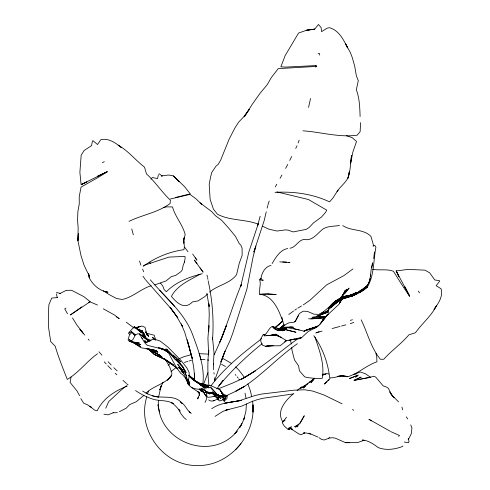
<?xml version="1.0" encoding="UTF-8"?>
<svg xmlns="http://www.w3.org/2000/svg" width="490" height="490" viewBox="0 0 490 490"><rect width="100%" height="100%" fill="white"/><g stroke="black" fill="none" stroke-linecap="round" stroke-linejoin="round"><path stroke-width="0.73" d="M246.403 404.03L245.925 411.251L243.689 419.685L244.761 417.18L241.227 425.179L239.757 427.482L241.931 423.685L234.728 433.815M194.352 380.724L194.426 373.484L194.444 380.65M158.368 400.373C155.936 441.074 211.19 463.173 237.197 431.041L235.733 432.682M158.466 397.396L161.198 385.838L159.734 389.966L163.048 382.139M319.627 55.082L319.682 53.637L318.053 53.722M224.212 399.889L224.15 401.157L224.683 400.6L224.408 399.283M199.467 393.292L199.375 395.222L199.026 392.116L199.332 393.286L197.599 391.32L199.497 393.372L197.488 391.479L191.584 387.566M360.591 122.61L360.132 131.663L357.173 135.191C338.933 137.666 321.042 132.061 303.004 130.824M283.924 326.34L283.998 324.87C279.937 313.184 274.406 295.801 259.81 294.288L259.253 292.898L260.3 283.618L259.749 279.184L261.09 279.208M213.377 364.879L214.026 353.002L212.482 337.365L212.544 339.729C213.928 319.89 212.446 300.162 208.134 280.764M315.768 67.185L315.872 65.684M199.35 393.593L199.216 395.081L197.568 398.921L198.53 397.127L197.758 398.407M408.207 439.408L408.305 438.391L409.021 441.496L408.519 442.727L404.219 442.029M194.359 380.571C195.02 366.698 190.635 353.057 187.211 339.778L192.307 358.478L184.779 332.483L181.202 323.884L182.298 326.211L176.265 315.768L170.091 307.255L177.809 317.845L170.349 307.928L145.91 280.231M373.68 258.665L374.476 251.921M184.485 262.028L185.153 258.218L184.963 256.435L169.013 257.085L143.588 265.476M202.811 384.068C205.028 367.359 198.615 351.091 192.999 335.687C184.92 312.975 165.418 297.638 150.283 279.802M370.152 278.534C366.238 299.096 336.434 291.636 328.245 309.147C332.649 302.532 339.049 297.914 346.657 295.642L341.15 298.318M370.507 276.372L370.74 274.927M371.916 267.712L372.725 262.812C369.233 272.036 372.786 284.047 362.606 289.706C355.673 293.853 348.078 296.334 340.238 298.202L352.782 294.361L348.188 296.089L356.689 292.316L354.123 293.779M71.044 377.018L70.088 382.408L77.071 391.045L79.601 395.73M206.896 396.704L206.235 399.846L205.053 402.394M158.429 174.63L157.578 178.568L152.292 177.533L150.963 179.175M308.565 107.433L310.544 98.484M266.26 211.803L264.153 220.714L253.838 252.074L255.847 246.103L252.944 257.636L246.813 289.443L232.683 333.457L229.945 340.801L224.389 352.616L220.837 362.024L225.069 351.03L214.559 380.797M267.136 208.091L267.663 205.861M146.816 396.851C136.649 428.726 162.478 465.537 196.27 465.5C229.706 467.074 257.667 433.558 252.515 400.991M260.153 216.268L257.556 225.841L258.255 223.789L248.816 252.136L240.651 286.656L241.233 284.812M267.883 205.169L269.188 200.992M241.429 284.2C233.467 303.243 227.862 323.186 219.832 342.173L226.405 325.452L222.221 336.893L214.216 354.742M147.533 393.917L148.55 391.069M298.141 143.007L299.157 140.177M207.962 372.712L203.491 384.589M184.779 261.256L183.095 265.611L182.292 269.739L181.092 271.515L175.781 275.374L171.298 276.654L166.073 280.929L154.73 284.911M105.742 408.237L108.707 401.61L120.736 390.426L126.512 385.667M133.929 327.571L134.346 326.665L141.659 332.918L137.145 329.323M287.734 164.426L285.627 168.407M289.731 160.432L291.728 156.439M295.715 148.452L297.05 145.793M408.501 439.254L411.202 433.926L411.968 428.009L410.724 424.891M341.971 296.566L345.426 290.007L341.536 297.375M341.579 299.586L339.007 304.284L323.584 318.604L325.121 317.018M298.6 315.358L295.139 321.661L294.643 321.857L295.574 321.115M300.094 423.336L304.278 415.753L300.101 422.766L295.586 427.182L297.963 425.345M342.026 298.643L339.497 303.175L342.326 298.796M275.264 186.898L276.746 184.258M280.078 178.311L281.928 175.01M289.204 428.26L288.371 429.705L290.209 428.474M343.472 294.949L347.079 289.125L342.014 296.713M272.128 263.553C275.79 257.44 280.078 249.888 287.74 248.516M216.825 388.889L223.054 380.485L218.889 385.771C231.844 370.342 246.36 356.273 262.119 343.729M260.331 279.38L261.048 278.338L260.858 279.061C261.562 273.371 264.863 266.572 271.062 265.433M342.038 298.526L339.913 301.564L342.204 298.704M289.026 339.999L299.231 338.676L301.613 337.677L308.277 331.454L315.732 327.657L318.843 325.532L325.36 316.987M320.062 324.331L325.336 317.018M283.03 421.902L286.497 417.211M210.792 386.114C224.144 368.192 241.809 354.013 259.394 340.464L261.593 338.547M344.972 293.406L349.088 288.077L339.435 298.931M320.999 323.045L327.926 314.102M314.47 378.102L310.887 382.702L313.968 379.346M327.43 314.611L321.838 321.618L328.178 314.121M235.623 449.759L240.994 443.72M327.081 315.101L322.591 320.129L328.214 314.066M340.397 299.396L331.307 307.12L341.475 299.01M143.913 395.399L136.232 401.745L129.642 404.593L126.249 408.158L119.413 411.704M145.94 393.231C153.346 385.716 165.455 384.123 171.629 375.346L171.88 372.896L169.644 366.826L165.571 359.697M333.439 304.713L330.358 307.885L338.357 300.419L343.619 298.122M305.472 385.924L303.408 388.025L308.057 383.168L313.465 379.511L309.662 382.169L314.292 378.488M306.507 384.877L308.057 383.296L300.303 388.448L305.411 385.691M402.921 445.937L402.284 446.58C394.689 449.422 385.826 450.659 378.121 447.535C373.454 443.977 368.407 440.437 362.343 440.069L363.549 440.185M333.218 303.573L331.552 304.982L334.235 302.673M297.075 426.9L298.116 425.871M330.082 378.421L324.343 384.056L327.057 381.71M331.552 304.982L335.638 300.995L342.669 296.971L340.256 298.606M224.683 400.6L224.285 400.985L226.846 398.688L227.336 395.761L223.569 394.383L221.615 392.6M207.429 294.123L204.851 296.609L198.021 300.903L192.441 301.92C184.699 310.231 176.621 302.943 171.427 296.346C177.472 285.033 189.63 280.286 200.153 274.137M209.493 292.138C217.652 285.051 229.926 283.753 236.566 274.682L239.298 263.118L242.17 255.296L242.06 248.105L240.909 245.294L239.12 243.407L235.592 236.548L228.983 228.426L221.688 220.329L215.392 215.68L211.778 211.698L200.098 202.86L201.598 204.33L196.172 198.971L190.034 194.383L170.44 198.977M293.816 393.464C285.75 400.097 275.839 411.202 282.883 421.921M398.615 436.382L399.54 435.549L391.026 431.721M330.248 307.622L333.598 304.627L329.01 309.331L324.674 312.614M286.846 340.403L280.121 345.775L268.012 345.866L271.736 345.689M282.871 320.815L275.239 327.596L282.693 321.14M284.047 421.02L285.058 420.132L282.356 421.823L282.43 423.054L284.206 425.969L288.371 429.705L290.252 428.615M226.019 396.753L221.897 400.342L219.361 400.961L214.877 395.896M364.027 288.445L366.961 285.915L359.066 291.519L362.165 289.596M170.992 371.555L176.682 367.053M275.674 327.142L282.755 321.079M286.466 340.446L284.8 341.879L286.577 340.458M329.776 437.276L328.655 438.225L332.202 437.705L335.27 438.134L345.634 442.721L357.577 442.593L364.15 440.247M335.993 301.234L338.216 299.359L352.788 294.38M279.857 328.349L283.955 324.98M279.98 328.233L283.992 324.944M97.504 353.743C86.712 361.455 78.737 372.657 67.283 379.425C63.094 368.701 58.5 357.492 55.217 346.234L50.691 341.505L48.577 327.565L48.357 314.464L48.878 304.768L51.738 298.079L57.593 297.553L57.324 297.736L56.405 293.927M278.926 329.188L284.194 324.974M297.099 390.481L301.711 386.824M297.381 343.704C278.663 356.769 263.191 373.937 244.21 386.573L235.972 391.087L244.835 386.218L235.298 391.486L226.472 395.638M340.421 298.471L342.185 297.093L338.517 299.666M297.142 339.258C278.473 352.573 261.421 368.443 241.154 379.346L255.382 370.82L244.345 377.753L232.376 383.174L218.307 388.809M81.793 306.887L70.382 314.935L90.191 301.693L83.79 296.603L71.522 290.245L66.156 290.368L59.621 293.688L60.337 293.479L56.436 292.487M352.935 268.943L343.882 275.625L326.665 284.868L310.133 300.088L303.279 304.896M264.312 335.154C267.822 333.01 268.514 328.184 272.232 326.34L273.144 326.401L276.182 328.11M290.068 428.462L288.371 429.705L288.996 427.801L291.507 426.87L290.356 427.568M341.457 298.931L334.198 304.192L341.297 299.194M288.751 314.476L293.571 311.04M294.778 310.182L296.585 308.896M363.243 289.909C356.065 295.917 346.681 297.522 337.935 299.96L353.602 295.397L358.551 292.616M364.419 289.082L367.359 287.011C374.427 275.221 373.282 260.429 375.922 247.236L374.807 245.386L372.939 245.998L373.686 245.876L370.948 236.4C363.298 228.554 351.44 231.445 342.761 225.59M336.593 301.65L338.357 300.419L353.602 295.397L346.026 297.749L350.068 296.217M168.15 365.081L170.563 363.409M334.223 302.71L321.158 313.661L323.602 312.185M143.184 266.327C155.214 257.599 169.185 251.689 183.946 249.686C185.293 245.747 182.788 241.693 184.179 237.76L183.719 240.48L183.873 243.242L183.836 239.365L185.171 234.545C182.678 224.659 175.224 216.856 172.498 206.939L166.784 206.872L163.299 207.503M136.434 328.239L139.136 326.493L136.22 328.104M215.067 416.371L223.017 411.324L229.014 409.303L225.719 410.21L241.833 406.088L250.813 402.014L257.195 399.693L262.903 398.278L292.934 393.978M105.846 172.394L97.645 176.21L107.243 171.733C98.802 177.423 89.744 181.998 81.034 187.156L79.209 196.857L79.264 203.975L77.91 211.374L77.549 220.304L78.137 227.44L77.922 240.706L81.022 255.694L84.09 265.317L89.119 275.662L89.419 277.818L88.659 273.42L88.996 277.328C92.616 284.757 99.623 291.066 108.002 292.212L105.27 291.391M65.972 308.112L64.741 308.853L67.516 313.759M297.804 308.167L301.454 305.987M336.642 301.687L339.215 300.192M208.722 399.883C210.149 401.255 212.654 401.531 214.253 400.293M353.682 295.292L352.353 296.04L356.8 293.669L354.785 294.435M355.005 294.545L356.328 293.804M145.738 332.104L148.544 336.459L145.934 331.914L147.031 335.031L145.003 327.302L141.88 326.009L137.47 327.418L139.136 326.493M102.386 162.729L104.297 161.7M211.704 408.721C220.378 402.578 231.109 402.339 241.135 400.404M88.647 302.361L89.805 301.754L97.473 305.019M323.951 311.652L318.727 314.39L313.974 314.2L307.432 311.383L303.273 311.187L300.217 312.963L298.882 314.353L295.139 321.661L292.812 322.53L289.112 322.769L286.95 323.743L278.835 329.513M304.462 433.007L301.123 434.759L298.692 433.84L290.007 428.156L292.444 429.191M294.245 426.808L299.139 424.285M129.354 332.777L131.375 331.748L132.38 332.361L134.652 335.313L133.715 334.296M336.685 301.724L344.182 298.03M335.638 300.995L337.016 300.321M107.243 171.733L81.095 184.577L79.882 172.309L81.175 155.177L84.127 150.485L91.556 145.653L92.439 141.01L92.922 140.661L97.541 144.538L100.781 139.699C108.707 137.721 115.799 143.178 121.673 147.747L118.127 145.187C128.319 150.785 135.405 160.212 144.501 167.108L146.486 173.932C155.275 181.857 161.743 192.007 170.367 200.165L170.128 203.509C157.878 212.568 142.437 214.816 128.999 221.345M328.055 380.369L329.231 379.836M127.32 386.065C114.905 390.855 103.035 398.364 97.185 410.822L94.478 410.02L89.891 406.314L91.41 407.355L87.655 404.905L83.668 403.172L80.807 398.603M81.738 184.295L86.895 182.011L81.714 184.307M137.47 327.418L140.324 326.322M150.357 340.715L145.426 342.7M178.893 358.809L184.026 356.683L191.449 354.631M315.744 333.047L319.119 331.681M113.368 412.702L108.088 414.852L103.917 414.191M355.268 377.214L357.314 376.381M353.823 322.414L350.252 323.663M316.583 332.667L322.089 331.099M213.175 400.924L218.271 398.921M322.371 375.144L326.567 373.533L328.784 373.993M318.843 325.532L303.935 331.166L293.596 328.545M305.178 330.701L303.935 331.166L317.398 326.628L306.807 329.697M353.866 374.507L360.248 371.959L365.393 373.735L370.618 377.361L354.876 380.166L360.603 379.119M328.619 438.397L324.062 440.002L321.458 439.352L319.057 437.711M323.118 374.985L325.256 374.262M281.052 328.343L278.479 329.127L279.9 328.919M202.29 273.72C189.146 276.997 176.026 281.879 166.349 291.746L164.224 289.676L162.686 285.811L160.469 283.098M350.332 320.35L352.469 319.768M332.091 328.563L340.078 326.407M341.536 326.015L345.891 324.839M305.49 330.199L315.732 327.657L311.983 328.19M175.389 197.531L190.249 193.869L184.559 186.641L173.399 175.886L168.505 175.01L161.326 175.984L162.27 176.039L159.066 173.73M304.529 432.817L303.414 433.08L306.238 432.958L310.727 434.165M290.013 248.228C296.603 247.389 299.029 237.699 306.624 239.745C313.851 239.61 318.071 232.56 323.394 228.72C328.398 225.847 334.002 226.509 339.441 225.431M151.19 285.737C140.869 288.806 132.876 297.277 122.169 299.482L116.54 298.496L109.233 294.643L103.219 290.778M361.314 378.99L374.354 376.302L375.873 377.288L383.223 385.93L386.432 387.02L388.429 388.325L391.437 394.707L394.009 397.77L389.807 391.908L391.437 394.707L398.578 401.898M241.123 400.404L224.402 403.288L238.967 400.832L255.088 395.497L261.77 394.04L294.018 390.169L304.59 389.771L312.761 391.069L323.859 394.934L342.112 403.834M293.498 339.092L294.974 338.835M296.45 338.578L301.613 337.677L288.053 340.617L286.111 340.379L275.411 334.125L278.614 335.73M269.182 345.695L265.464 346.314L262.401 345.101L260.803 341.457L260.796 338.902L262.903 334.952L263.804 334.29L265.151 334.48M285.719 329.525L295.966 332.251L282.681 329.096L286.779 328.441L278.124 330.364L282.681 329.096L284.99 329.329L278.124 330.364L276.189 329.85M269.371 345.769L265.464 346.314L273.316 345.683M130.328 340.82L131.7 340.636L132.906 339.607L135.412 335.001L137.531 333.831L139.65 333.892L148.819 341.071M274.498 334.915L264.38 335.901L263.724 334.921M355.127 374.005L356.53 373.827M275.809 334.891L266.052 335.607M219.973 396.018L222.135 395.81M220.022 396.006L222.16 395.804M281.113 328.514L278.118 328.766L280.378 328.98M206.333 392.864L205.414 391.737L207.907 392.839L217.162 394.53L218.185 394.928L218.142 395.816L217.732 395.338L215.998 395.461L211.796 396.906L208.275 397.317L206.37 396.551L201.298 388.87M316.295 66.419L278.222 68.618L271.362 77.518L267.301 84.586L260.049 93.314L252.203 104.364L244.339 116.834L249.177 109.472L243.101 117.465L238.728 122.035L234.918 127.963L229.13 139.191L220.739 159.961L218.124 164.456L216.01 166.128L211.796 172.382L210.614 176.853L209.187 184.307L210.124 199.326L213.438 209.181L217.487 214.259C230.196 220.929 245.355 219.024 258.444 224.261M320.754 317.52L325.287 317.257L312.975 318.702L310.942 318.09M313.11 318.476L316.908 318.255M319.186 318.12L324.502 317.808L311.303 318.959L308.553 318.745M279.857 329.629L281.321 329.543M283.52 329.415L284.99 329.329M322.837 374.176L325.966 374.017M297.485 338.755L299.231 338.676L297.761 338.615M220.549 395.736L225.014 395.54L226.031 396.324L225.063 398.627L223.624 398.186M158.068 397.145L152.359 395.755C162.11 398.946 175.212 394.046 182.335 403.65L180.657 402.07C185.441 404.52 186.714 410.54 191.259 413.438M275.049 192.356C293.706 191.327 312.559 193.85 329.58 201.868L332.759 198.254L338.02 190.132L337.077 191.566C341.218 184.914 349.523 180.583 349.303 171.794L347.967 178.219L349.976 169.681L351.508 155.526L350.558 163.715L352.923 151.845L356.536 141.457L352.034 137.549L346.51 135.761M274.149 334.615L271.938 334.646L276.219 335.221M199.136 353.682L208.324 354.111M113.068 412.709L117.41 412.709M282.718 261.905L286.472 261.979M345.401 442.488L349.407 442.703M278.345 330.015L284.825 330.517L281.285 329.984M279.723 261.844L289.945 262.677L288.555 262.395M261.862 280.053L263.265 280.188L259.755 279.857M220.543 395.951L225.725 396.441L218.54 395.387M216.274 395.154L217.732 395.338M279.686 328.759L277.444 328.478L280.072 329.09M207.484 359.936L208.734 360.119M275.319 328.808L272.354 326.64L274.908 329.01L276.323 329.225M372.529 269.261C379.407 270.67 386.635 268.734 393.366 271.197C398.701 279.57 403.778 288.089 409.628 296.168L404.899 286.895L408.905 294.839M213.952 396.22L216.053 396.575M287.391 327.62L299.249 330.003M198.824 383.204L211.46 385.93L219.943 389.746L223.618 395.853L219.943 389.746L224.218 395.565M211.57 393.403L218.185 394.928L205.782 391.467M274.908 329.01L276.293 329.335M279.049 329.978L282.503 330.787L279.061 329.942M276.881 191.909L308.455 199.516L326.738 210.137L325.611 212.323L321.532 216.996L313.52 222.883L309.098 227.501L306.201 229.387L293.13 231.929L288.206 230.147L285.352 229.89L276.997 231.041L268.74 229.124L262.56 226.209M279.759 328.87L273.873 327.185L275.876 328.171M158.368 347.68L167.145 350.258L147.361 345.315C143.546 342.669 142.602 338.008 139.656 334.639M200.532 384.742L211.006 387.823L220.825 398.584L211.006 387.823L217.254 394.603L225.063 398.627L226.031 396.324L224.15 401.157L222.546 398.823M149.658 349.131L157.449 351.446L146.155 348.604L156.861 350.583L140.955 347.722L132.851 342.302L140.471 346.479L131.951 342.075L140.642 344.611L129.458 341.414L128.086 339.889L129.452 334.94L131.406 333.01L131.087 332.018M198.793 383.26L208.581 386.151L197.795 382.574M289.768 428.505L292.365 429.307M205.763 391.59L210.835 393.237M158.356 347.716L167.709 350.92M213.873 394.113L209.818 392.68L218.185 394.928L207.907 392.839L205.335 391.614M274.339 334.841L281.744 337.494M147.515 348.531L157.872 352.224L150.871 349.486M201.237 385.048L208.936 387.878L199.497 384.234M152.359 395.755L147.674 393.954L142.682 391.143M144.887 338.002L151.073 340.428M164.959 349.75L167.733 350.883M274.964 328.374L273.604 327.816L278.583 330.744L276.623 329.58M129.856 334.064L128.527 333.519L128.931 332.496L134.346 326.665L136.6 328.582M204.085 392.447L200.575 390.671L199.191 388.907M308.963 433.185L317.955 437.086M157.357 354.858L158.693 355.464M171.212 402.59L173.46 403.619C167.176 399.822 159.758 401.292 153.058 399.215C146.816 397.231 140.949 394.279 135.559 390.567M203.773 392.141L200.575 390.671L204.391 392.563M161.957 348.733L168.456 351.796M218.485 395.595L223.771 398.107M215.906 394.573L211.184 392.3L214.271 394.144M141.579 337.941L142.872 338.572M197.739 382.659L205.034 386.236M162.276 348.678L168.425 351.759M171.322 402.676C174.936 404.581 177.319 408.152 180.112 411.043L178.581 409.254L180.89 413.725L184.05 417.658L186.286 419.569M131.338 340.856L129.023 339.68L131.044 340.728M205.586 391.908L209.671 393.991L205.745 391.657M221.547 364.327L225.498 366.508M103.31 308.816L114.531 315.046L119.254 318.665L116.154 316.76M145.444 338.621L149.419 340.66M205.053 386.218L195.933 381.508L191.045 377.735L197.36 382.439M222.558 358.239L231.139 363.231M136.673 328.857L137.941 329.562M139.203 330.266L143 332.385L137.053 328.686L138.933 329.917M390.377 431.359L368.933 419.287L371.536 420.824M152.58 351.226L160.279 355.605L148.599 349.039L154.087 353.762L148.911 349.248M200.667 385.042L206.217 388.233L200.465 384.895M152.586 351.238L161.663 356.591L153.303 351.581L162.214 357.302L155.005 352.457M352.463 409.475L353.774 410.252M162.135 348.788L168.493 352.573L161.675 348.5M203.889 391.877L199.816 388.95L203.319 391.767M150.191 340.936L142.89 336.489L148.795 341.077M140.189 330.744L143.325 332.802L144.091 334.26M160.579 348.121L163.103 349.829L160.64 348.108M216.586 394.119L219.061 395.804M134.187 328.171L126.224 322.169M145.689 332.563L146.596 333.194L154.185 335.234L155.753 340.011M177.864 368.817L164.175 358.68M165.841 360.193L174.311 366.14M135.448 334.621L131.375 331.748L132.778 333.28M198.683 383.333L192.956 379.156L188.969 375.518M200.526 384.656L201.757 385.532M200.024 384.27L192.956 379.156L189.183 375.787L197.078 382.335M142.37 335.889L143.735 336.887L139.65 333.892M216.703 394.456L217.823 395.283M214.112 395.608L218.173 398.597L217.928 395.546L218.926 399.307L218.197 398.076M180.828 371.046L183.787 373.282L182.617 372.351M177.748 368.578L176.541 367.641L177.637 368.492M181.968 371.855L183.781 373.257M146.204 338.584L143.325 332.802L140.256 330.37L141.096 331.644M135.448 327.975L134.315 327.075L143.668 332.728L146.369 338.572M198.671 383.603L191.67 378.017L189.103 375.389M126.922 383.958L128.062 384.871M190.298 412.69L189.195 411.802L190.316 412.715M155.22 339.741L152.28 337.322L153.756 338.774M166.992 349.75L165.926 348.868L174.03 357.161L166.992 349.75L174.189 358.276L179.928 363.451L174.771 358.747L169.405 352.335M197.17 382.598L188.956 375.218M194.31 380.289L188.791 375.585M195.412 381.22L197.066 382.61L188.975 375.616M182.611 372.388L183.768 373.368M190.947 377.251L197.133 382.531M215.637 394.671L212.342 391.847L214.816 394.364M140.214 330.627L141.818 332.018L145.616 338.51M143.325 332.802L139.111 329.151L142.1 332.214M176.388 358.068L173.043 355.097L180.853 362.018L177.503 359.054M164.499 358.931L173.344 364.781L165.234 359.709L154.081 354.19L165.271 359.587L153.713 354.19L148.213 348.892M214.945 395.687L218.173 398.597M145.793 342.412L144.771 341.481L146.681 342.296L151.679 339.766L154.675 339.221L160.157 341.065L168.125 347.275L181.227 360.689L186.782 367.77L189.152 372.437L189.22 376.583L188.282 380.601L188.779 383.793L188.16 380.136M115.193 373.245L116.871 374.776M123.015 380.387L126.365 383.45M201.004 388.944L202.639 390.444M188.809 375.567L196.41 381.826L189.122 375.622M183.542 372.014L178.568 367.445L183.474 371.971M113.772 367.684L117.11 370.795M202.836 389.232L202.327 388.748L204.998 390.763L202.137 389.244C196.857 389.544 190.837 388.65 187.805 383.78L186.531 377.257L187.878 382.01M235.598 366.906L238.599 369.772L244.632 377.619M173.399 175.886L179.346 181.735L174.011 176.486M200.912 388.944L202.419 390.444M188.913 375.72C195.228 382.194 206.474 385.587 206.866 396.238L206.425 395.069M188.748 375.64L192.276 379.26M187.78 382.5L182.794 371.059L183.56 372.082L177.711 364.297L183.285 371.579M106.232 364.021L104.217 361.81M107.812 365.644L111.506 369.448M221.523 392.888L224.126 395.602M171.139 354.258L172.658 355.875M176.21 359.648L182.292 366.116M101.932 355.177L98.949 351.783M108.088 361.718L111.163 364.989M153.248 337.922L155.226 340.048M159.74 290.386L174.556 306.366M177.974 361.632L182.482 366.508L174.771 358.747L170.636 353.78M183.272 371.61L179.512 366.881L182.372 370.06M181.404 369.013L182.439 370.14M169.436 352.273L172.958 356.15M177.901 361.638L182.268 366.52L186.157 372.578L182.801 366.655L186.476 376.277L182.801 366.655M235.194 374.501L236.002 375.432M84.776 335.111L79.895 329.36L83.178 333.353M88.2 339.135L89.18 340.287M168.799 351.575L169.718 352.678M145.83 331.963L148.507 335.276M188.35 384.068L185.392 378.041L182.721 374.752L180.73 373.398L176.327 367.377L166.839 349.86M80.397 329.531L77.126 325.372L72.496 317.961M81.334 330.719L82.271 331.908M237.197 376.853L237.962 377.821M188.013 251.817L184.62 247.193M196.974 263.669L194.322 260.061L203.13 272.164L200.055 267.908M195.24 257.783L196.956 260.178L192.668 254.028M142.951 276.182L145.414 279.686M238.691 378.813L239.396 379.817M406.259 416.837L407.766 419.005M142.663 334.315L145.524 338.615M201.335 388.925L206.37 396.551M313.808 335.711C322.732 348.139 327.914 362.686 329.703 377.808C335.613 378.341 341.328 374.109 347.3 376.639L342.345 375.793L337.763 376.338L340.979 375.885L347.729 376.786C358.264 373.502 366.459 365.375 376.951 361.785L376.688 356.218L375.94 353.266M418.38 291.085L419.465 292.91M188.987 382.5L189.642 383.615L188.325 379.646M409.628 296.168L396.165 270.946L408.158 269.402L425.008 270.149L429.718 272.887L434.783 279.962L439.408 280.654L439.726 281.144L436.137 285.743L441.061 288.726C443.358 296.389 438.311 303.512 434.03 309.386L436.461 305.785C431.231 316.117 422.031 323.443 415.477 332.741L408.93 334.805C401.384 343.747 391.571 350.491 383.78 359.274L380.369 359.237C370.844 347.771 367.623 332.949 361.173 319.86M143.65 333.506L142.125 330.444L142.566 331.895M316.724 66.438L316.326 65.556L286.056 67.093L280.856 66.842L285.113 55.67L298.551 33.063L307.236 30.013L314.831 29.124L306.483 30.288L314.696 29.161L318.482 24.5L321.091 27.544L321.581 31.636L327.21 28.138L329.494 27.685C338.853 30.325 343.68 39.733 347.563 47.91L345.285 43.341L350.393 52.687L352.322 57.698L354.674 66.058L356.389 75.95L358.306 80.685L356.334 89.701C359.525 98.276 359.801 107.488 360.107 116.528M247.922 383.976L250.525 391.271L251.695 396.802M140.893 265.157L139.515 261.054M142.578 269.102L143.699 271.736M149.811 262.113L150.363 263.485M290.313 339.674L291.342 343.98M131.761 228.91L133.329 234.784M314.984 337.053C319.351 350.43 324.846 364.021 322.23 378.347L316.277 378.574L307.787 377.631L304.682 376.859L299.421 370.789L298.582 365.84L294.466 359.936L292.04 350.473L291.728 347.588M206.896 275.111L207.552 277.071M188.479 380.761L189.728 385.183L188.454 380.105M200.906 359.709L199.203 353.388M401.941 407.068L402.602 409.824M281.897 317.214L282.675 320.772M159.477 411.968L157.982 404.807L158.478 407.159M245 393.158L246.005 398.125M206.854 293.228L209.114 306.507L208.844 303.72L209.23 314.77L208.667 331.191L208.869 325.734L207.919 338.37L208.667 354.889L208.746 350.246C207.533 362.061 207.497 373.888 209.01 385.704M207.668 277.805L207.901 279.288M213.952 372.633L214.124 374.097M214.547 377.741L214.761 380.748M213.389 363.856L213.665 369.711M187.707 380.669L187.805 383.78M201.237 359.47A45.203 43.8 27.4 0 1 204.979 359.654M184.448 362.484A45.46 44.106 28.1 0 1 186.163 361.859M186.739 361.669A45.46 44.106 28.1 0 1 187.903 361.308M189.073 360.977A45.46 44.106 28.1 0 1 191.449 360.407M252.914 404.918L252.901 412.029L252.914 404.918M78.333 233.859L77.922 240.706L78.333 233.859M396.165 270.946L398.854 276.55L396.165 270.946M171.629 375.346L167.537 380.154L171.629 375.346M367.359 287.011L364.193 289.719L359.127 292.806L362.943 290.613L367.359 287.011M361.093 377.129L354.068 380.338L361.093 377.129M328.625 310.642L320.05 315.015L316.307 316.43L328.71 311.897L318.494 315.719L328.625 310.642M358.123 375.144L349.566 378.55L358.123 375.144M290.582 327.118L281.56 328.104L293.522 327.21L285.204 327.259L292.358 327.13L290.582 327.118M225.014 395.54L223.575 395.675L225.014 395.54M326.107 316.369L312.522 317.257L326.107 316.369M268.097 293.969L259.81 294.288L267.148 294.012L276.164 294.496L268.097 293.969M139.264 343.049L129.458 341.414L139.264 343.049M202.107 385.55L194.371 380.258L202.156 385.544M197.145 382.408L194.653 380.724L197.158 382.439M146.081 342.155L144.715 340.538L146.057 342.136"/></g></svg>
